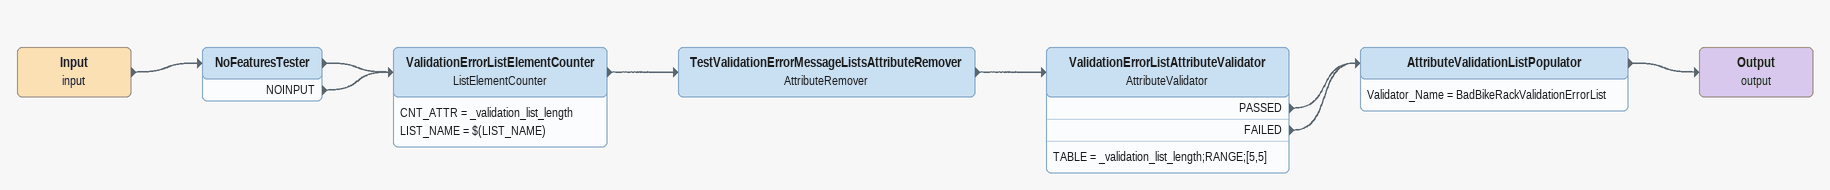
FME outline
Input (input)
    -> NoFeaturesTester
NoFeaturesTester
    NOINPUT -> ValidationErrorListElementCounter
    -> ValidationErrorListElementCounter
ValidationErrorListElementCounter: ListElementCounter
    CNT_ATTR = _validation_list_length
    LIST_NAME = $(LIST_NAME)
    -> TestValidationErrorMessageListsAttributeRemover
TestValidationErrorMessageListsAttributeRemover: AttributeRemover
    -> ValidationErrorListAttributeValidator
ValidationErrorListAttributeValidator: AttributeValidator
    TABLE = _validation_list_length;RANGE;[5,5]
    PASSED -> AttributeValidationListPopulator
    FAILED -> AttributeValidationListPopulator
AttributeValidationListPopulator
    Validator_Name = BadBikeRackValidationErrorList
    -> Output (output)
Output (output)
